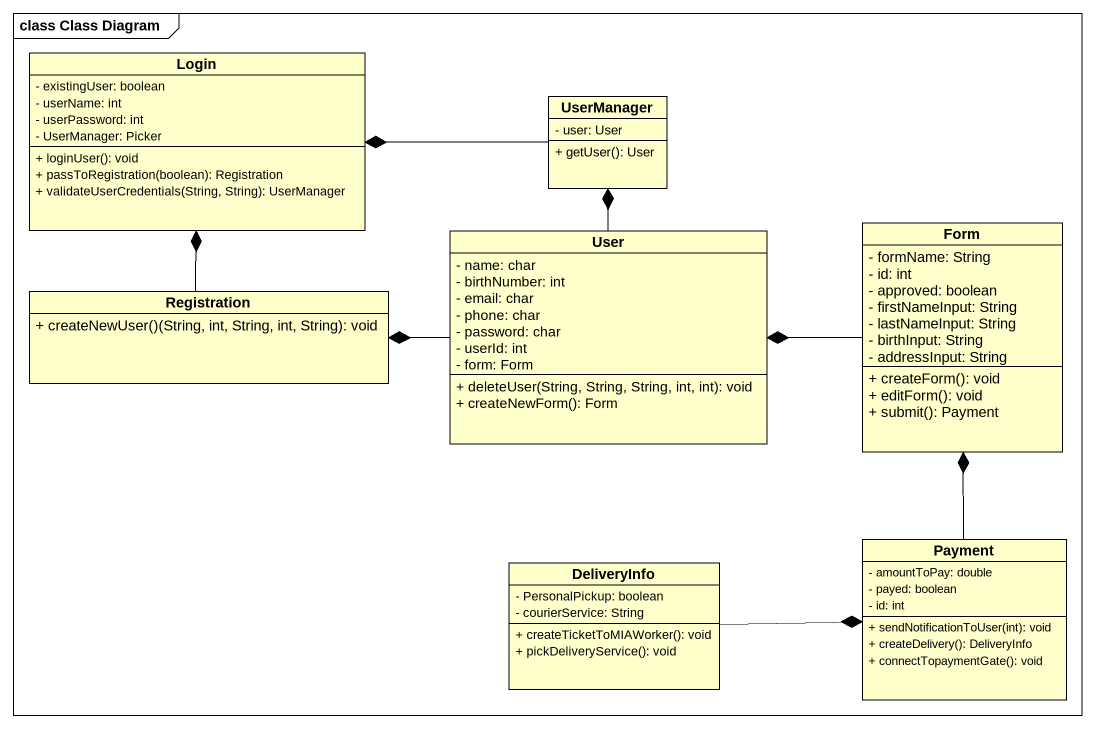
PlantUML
@startuml
mainframe class Class Diagram
hide circle
hide empty members
skinparam classAttributeIconSize 0
class Login {
  - existingUser: boolean
  - userName: int
  - userPassword: int
  - UserManager: Picker
  + loginUser(): void
  + passToRegistration(boolean): Registration
  + validateUserCredentials(String, String): UserManager
}
class UserManager {
  - user: User
  + getUser(): User
}
class User {
  - name: char
  - birthNumber: int
  - email: char
  - phone: char
  - password: char
  - userId: int
  - form: Form
  + deleteUser(String, String, String, int, int): void
  + createNewForm(): Form
}
class Form {
  - formName: String
  - id: int
  - approved: boolean
  - firstNameInput: String
  - lastNameInput: String
  - birthInput: String
  - addressInput: String
  + createForm(): void
  + editForm(): void
  + submit(): Payment
}
class Registration {
  + createNewUser()(String, int, String, int, String): void
}
class Payment {
  - amountToPay: double
  - payed: boolean
  - id: int
  + sendNotificationToUser(int): void
  + createDelivery(): DeliveryInfo
  + connectTopaymentGate(): void
}
class DeliveryInfo {
  - PersonalPickup: boolean
  - courierService: String
  + createTicketToMIAWorker(): void
  + pickDeliveryService(): void
}
UserManager -left-* Login
User -up-* UserManager
User -left-* Registration
Form -left-* User
Registration -up-* Login
Payment -up-* Form
DeliveryInfo -right-* Payment
@enduml
